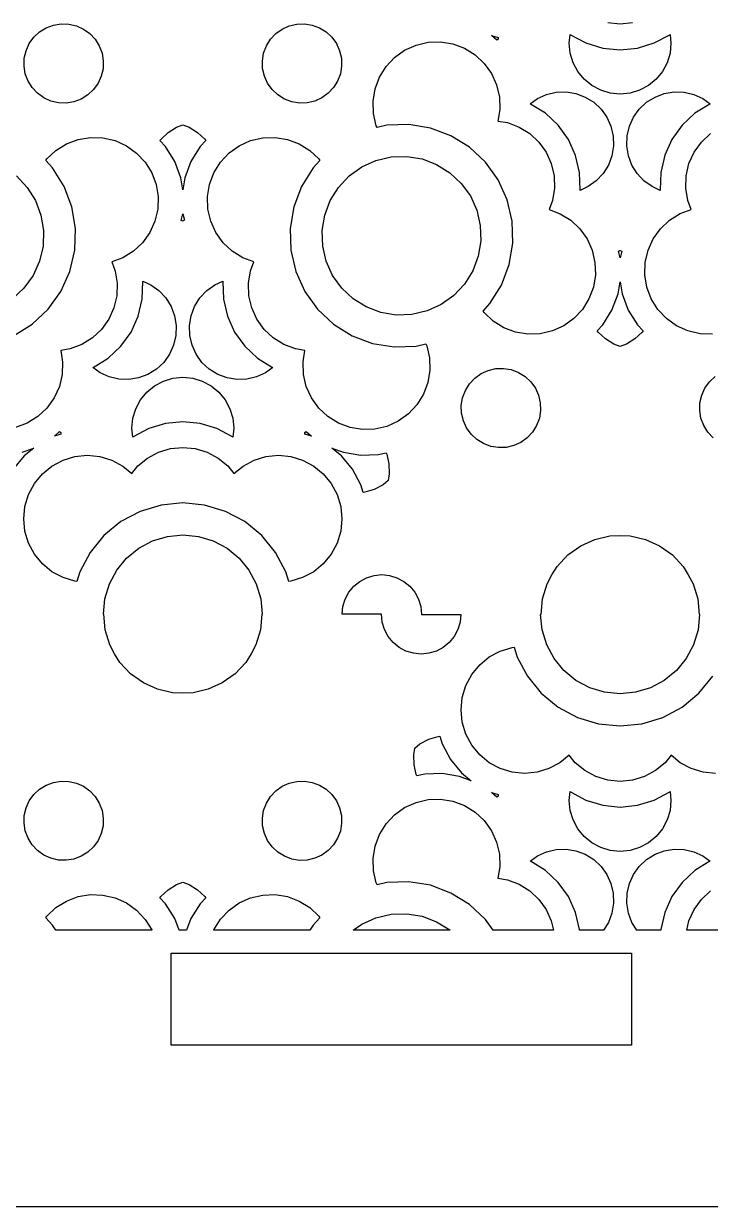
# Model space of a CAD drawing. Header units: metres. Extents: x -75 to 75, y 0 to 231.
# Drawn here: x -16.4 to 13.4, y 0 to 51.4 of the extents above; entities that cross this region are included whole.
import ezdxf

# ---------------------------------------------------------------- set-up
doc = ezdxf.new("R2010")
doc.units = ezdxf.units.M

msp = doc.modelspace()

# ---------------------------------------------------------------- linework, layer by layer
for p, q in [((9.5, 51.3786), (8.96075, 51.4314)), ((10.0387, 51.432), (9.5, 51.3786)), ((-15.9756, 50.8058), (-15.7286, 51.0365)), ((-15.7286, 51.0365), (-15.4416, 51.2151)), ((-15.4416, 51.2151), (-15.125, 51.3346)), ((-15.125, 51.3346), (-14.7916, 51.3896)), ((-14.7916, 51.3896), (-14.4524, 51.3792)), ((-14.4524, 51.3792), (-14.1242, 51.3021)), ((-14.1242, 51.3021), (-13.8169, 51.1629)), ((-13.8169, 51.1629), (-13.5397, 50.9646)), ((-13.5397, 50.9646), (-13.3083, 50.7182)), ((-5.69107, 50.7182), (-5.45972, 50.9646)), ((-5.45972, 50.9646), (-5.1814, 51.1635)), ((-5.1814, 51.1635), (-4.87582, 51.3021)), ((-4.87582, 51.3021), (-4.54764, 51.3786)), ((-4.54764, 51.3786), (-4.20844, 51.3902)), ((-4.20844, 51.3902), (-3.87503, 51.3346)), ((-3.87503, 51.3346), (-3.55844, 51.2151)), ((-3.55844, 51.2151), (-3.27084, 51.0359)), ((-3.27084, 51.0359), (-3.02383, 50.8052)), ((3.91678, 50.8898), (4.20322, 50.8029)), ((4.13654, 50.6846), (3.91678, 50.8898)), ((7.29083, 50.5448), (7.3291, 50.9316)), ((7.3291, 50.9316), (7.34592, 50.9177)), ((7.34592, 50.9177), (8.0162, 50.5593)), ((10.9832, 50.5593), (11.6535, 50.9177)), ((11.6535, 50.9177), (11.6703, 50.9316)), ((11.6703, 50.9316), (11.7086, 50.5437)), ((-16.3119, 50.223), (-16.1716, 50.5315)), ((-16.1716, 50.5315), (-15.9756, 50.8058)), ((-13.3083, 50.7182), (-13.1298, 50.4306)), ((-13.1298, 50.4306), (-13.0103, 50.114)), ((-5.98911, 50.114), (-5.86966, 50.4306)), ((-5.86966, 50.4306), (-5.69107, 50.7182)), ((-3.02383, 50.8052), (-2.82785, 50.5309)), ((-2.82785, 50.5309), (-2.68811, 50.2224)), ((0.13742, 50.2422), (0.63144, 50.466)), ((0.63144, 50.466), (1.15735, 50.5883)), ((1.15735, 50.5883), (1.70065, 50.6069)), ((1.70065, 50.6069), (2.23352, 50.5182)), ((2.23352, 50.5182), (2.74088, 50.328)), ((4.19452, 50.7281), (4.13654, 50.6846)), ((4.19742, 50.7356), (4.19452, 50.7281)), ((4.20322, 50.8029), (4.19742, 50.7356)), ((7.33374, 50.1134), (7.29083, 50.5448)), ((8.0162, 50.5593), (8.7439, 50.339)), ((10.2555, 50.339), (10.9832, 50.5593)), ((11.7086, 50.5437), (11.6663, 50.1134)), ((-16.3994, 49.5556), (-16.3884, 49.8948)), ((-16.3884, 49.8948), (-16.3119, 50.223)), ((-13.0103, 50.114), (-12.9558, 49.7806)), ((-6.04419, 49.7806), (-5.98911, 50.114)), ((-2.68811, 50.2224), (-2.61215, 49.8943)), ((-2.61215, 49.8943), (-2.59998, 49.5551)), ((-0.67261, 49.5319), (-0.30209, 49.9267)), ((-0.30209, 49.9267), (0.13742, 50.2422)), ((2.74088, 50.328), (3.20184, 50.041)), ((3.20184, 50.041), (3.59613, 49.671)), ((7.4584, 49.6994), (7.33374, 50.1134)), ((8.7439, 50.339), (9.5, 50.2642)), ((9.5, 50.2642), (10.2555, 50.339)), ((11.6663, 50.1134), (11.541, 49.6994)), ((-16.3449, 49.2222), (-16.3994, 49.5556)), ((-12.9668, 49.442), (-13.0434, 49.1138)), ((-12.9558, 49.7806), (-12.9668, 49.442)), ((-6.03201, 49.4426), (-6.04419, 49.7806)), ((-5.95605, 49.1138), (-6.03201, 49.4426)), ((-2.59998, 49.5551), (-2.65506, 49.2211)), ((-0.95789, 49.0715), (-0.67261, 49.5319)), ((3.59613, 49.671), (3.91156, 49.2315)), ((7.66251, 49.3173), (7.4584, 49.6994)), ((11.541, 49.6994), (11.3363, 49.3167)), ((-16.2255, 48.9056), (-16.3449, 49.2222)), ((-16.0469, 48.618), (-16.2255, 48.9056)), ((-13.0434, 49.1138), (-13.1831, 48.8053)), ((-5.81631, 48.8059), (-5.95605, 49.1138)), ((-2.77451, 48.9051), (-2.95367, 48.6169)), ((-2.65506, 49.2211), (-2.77451, 48.9051)), ((-1.14865, 48.5647), (-0.95789, 49.0715)), ((3.91156, 49.2315), (4.1348, 48.7375)), ((7.93735, 48.9822), (7.66251, 49.3173)), ((8.27191, 48.7079), (7.93735, 48.9822)), ((11.0615, 48.9816), (10.7275, 48.7079)), ((11.3363, 49.3167), (11.0615, 48.9816)), ((-15.8156, 48.3716), (-16.0469, 48.618)), ((-15.5372, 48.1727), (-15.8156, 48.3716)), ((-13.3802, 48.5299), (-13.6267, 48.2997)), ((-13.1831, 48.8053), (-13.3802, 48.5299)), ((-5.62033, 48.5311), (-5.81631, 48.8059)), ((-5.37332, 48.3003), (-5.62033, 48.5311)), ((-3.18445, 48.3705), (-3.45871, 48.1745)), ((-2.95367, 48.6169), (-3.18445, 48.3705)), ((-1.23737, 48.0312), (-1.14865, 48.5647)), ((4.1348, 48.7375), (4.2583, 48.2104)), ((5.90329, 48.1403), (6.29816, 48.3188)), ((6.29816, 48.3188), (6.71854, 48.4174)), ((6.71854, 48.4174), (7.15225, 48.4325)), ((7.15225, 48.4325), (7.57959, 48.3618)), ((7.57959, 48.3618), (7.98489, 48.2087)), ((8.6546, 48.5032), (8.27191, 48.7079)), ((9.0686, 48.3774), (8.6546, 48.5032)), ((9.5, 48.3357), (9.0686, 48.3774)), ((9.93082, 48.378), (9.5, 48.3357)), ((10.3448, 48.5032), (9.93082, 48.378)), ((10.7275, 48.7079), (10.3448, 48.5032)), ((11.0151, 48.2093), (11.4198, 48.3623)), ((11.4198, 48.3623), (11.8472, 48.4319)), ((11.8472, 48.4319), (12.2809, 48.4186)), ((12.2809, 48.4186), (12.7013, 48.3194)), ((12.7013, 48.3194), (13.0967, 48.1408)), ((-15.2311, 48.0341), (-15.5372, 48.1727)), ((-14.9035, 47.957), (-15.2311, 48.0341)), ((-14.5643, 47.9466), (-14.9035, 47.957)), ((-14.2309, 48.0011), (-14.5643, 47.9466)), ((-13.9143, 48.1205), (-14.2309, 48.0011)), ((-13.6267, 48.2997), (-13.9143, 48.1205)), ((-5.08572, 48.1211), (-5.37332, 48.3003)), ((-4.76913, 48.0017), (-5.08572, 48.1211)), ((-4.43573, 47.946), (-4.76913, 48.0017)), ((-4.09653, 47.9576), (-4.43573, 47.946)), ((-3.76834, 48.0347), (-4.09653, 47.9576)), ((-3.45871, 48.1745), (-3.76834, 48.0347)), ((-1.21881, 47.4885), (-1.23737, 48.0312)), ((4.2583, 48.2104), (4.27628, 47.6689)), ((5.5867, 47.9141), (5.90329, 48.1403)), ((5.60815, 47.906), (5.5867, 47.9141)), ((6.25351, 47.5042), (5.60815, 47.906)), ((7.98489, 48.2087), (8.35309, 47.9796)), ((8.35309, 47.9796), (8.6691, 47.6839)), ((10.3303, 47.6839), (10.6463, 47.9802)), ((10.6463, 47.9802), (11.0151, 48.2093)), ((13.3918, 47.9066), (12.7465, 47.5048)), ((13.0967, 48.1408), (13.4133, 47.9147)), ((13.4133, 47.9147), (13.3918, 47.9066)), ((-1.09647, 46.9626), (-1.21881, 47.4885)), ((4.27628, 47.6689), (4.1922, 47.1661)), ((6.80783, 46.9846), (6.25351, 47.5042)), ((8.6691, 47.6839), (8.92075, 47.3326)), ((8.92075, 47.3326), (9.09991, 46.9371)), ((9.90009, 46.9377), (10.0787, 47.3326)), ((10.0787, 47.3326), (10.3303, 47.6839)), ((12.7465, 47.5048), (12.1916, 46.9852)), ((-10.1419, 46.6669), (-9.7731, 46.8965)), ((-9.7731, 46.8965), (-9.49942, 46.9991)), ((-9.49942, 46.9991), (-9.22632, 46.8971)), ((-9.22632, 46.8971), (-8.85754, 46.6675)), ((-1.0611, 46.8843), (-1.09647, 46.9626)), ((-0.63144, 46.9852), (-1.0611, 46.8843)), ((0.31717, 47.016), (-0.63144, 46.9852)), ((1.25418, 46.8611), (0.31717, 47.016)), ((2.14307, 46.5266), (1.25418, 46.8611)), ((4.1922, 47.1661), (4.60736, 47.0977)), ((4.60736, 47.0977), (5.1153, 46.9064)), ((5.1153, 46.9064), (5.57568, 46.6205)), ((7.25024, 46.3677), (6.80783, 46.9846)), ((9.09991, 46.9371), (9.19791, 46.5161)), ((9.80151, 46.5167), (9.90009, 46.9377)), ((12.1916, 46.9852), (11.7492, 46.3677)), ((-14.5527, 46.1775), (-14.0459, 46.3683)), ((-14.0459, 46.3683), (-13.5125, 46.4558)), ((-13.5125, 46.4558), (-12.9703, 46.4396)), ((-12.9703, 46.4396), (-12.4438, 46.3161)), ((-12.4438, 46.3161), (-11.9498, 46.0923)), ((-10.4967, 46.3173), (-10.4579, 46.3712)), ((-10.2561, 46.0592), (-10.4967, 46.3173)), ((-10.4579, 46.3712), (-10.1419, 46.6669)), ((-8.85754, 46.6675), (-8.54211, 46.3718)), ((-8.50327, 46.3178), (-8.7439, 46.0598)), ((-8.54211, 46.3718), (-8.50327, 46.3178)), ((-7.0502, 46.0929), (-6.5556, 46.3167)), ((-6.5556, 46.3167), (-6.02969, 46.439)), ((-6.02969, 46.439), (-5.48697, 46.457)), ((-5.48697, 46.457), (-4.9541, 46.3689)), ((-4.9541, 46.3689), (-4.44675, 46.1781)), ((2.94962, 46.0256), (2.14307, 46.5266)), ((5.57568, 46.6205), (5.97055, 46.25)), ((7.56393, 45.6754), (7.25024, 46.3677)), ((9.19791, 46.5161), (9.2124, 46.0824)), ((9.7876, 46.083), (9.80151, 46.5167)), ((11.7492, 46.3677), (11.4361, 45.676)), ((13.0294, 46.2506), (13.4243, 46.6211)), ((-15.4085, 45.5211), (-15.0136, 45.8911)), ((-15.0136, 45.8911), (-14.5527, 46.1775)), ((-11.9498, 46.0923), (-11.5097, 45.7769)), ((-11.5097, 45.7769), (-11.1398, 45.382)), ((-9.85428, 45.4145), (-10.2561, 46.0592)), ((-8.7439, 46.0598), (-9.14572, 45.4145)), ((-7.86023, 45.3826), (-7.4903, 45.7774)), ((-7.4903, 45.7774), (-7.0502, 46.0929)), ((-4.44675, 46.1781), (-3.98578, 45.8911)), ((-3.98578, 45.8911), (-3.59149, 45.5217)), ((3.6431, 45.375), (2.94962, 46.0256)), ((5.97055, 46.25), (6.2854, 45.8111)), ((6.2854, 45.8111), (6.50864, 45.3165)), ((9.2124, 46.0824), (9.14224, 45.6557)), ((9.85776, 45.6568), (9.7876, 46.083)), ((12.4908, 45.317), (12.714, 45.8111)), ((12.714, 45.8111), (13.0294, 46.2506)), ((-15.4578, 45.4527), (-15.4085, 45.5211)), ((-15.1557, 45.1303), (-15.4578, 45.4527)), ((-11.1398, 45.382), (-10.8533, 44.921)), ((-9.58698, 44.7036), (-9.85428, 45.4145)), ((-9.14572, 45.4145), (-9.41302, 44.7042)), ((-8.14609, 44.9216), (-7.86023, 45.3826)), ((-3.54221, 45.4533), (-3.84372, 45.1309)), ((-3.59149, 45.5217), (-3.54221, 45.4533)), ((-1.72733, 45.1727), (-1.10864, 45.4521)), ((-1.10864, 45.4521), (-0.45111, 45.6058)), ((-0.45111, 45.6058), (0.22614, 45.6284)), ((0.22614, 45.6284), (0.8941, 45.5182)), ((0.8941, 45.5182), (1.52786, 45.2788)), ((1.52786, 45.2788), (2.10364, 44.921)), ((4.19626, 44.6044), (3.6431, 45.375)), ((6.50864, 45.3165), (6.63156, 44.7906)), ((7.73672, 44.9355), (7.56393, 45.6754)), ((8.98917, 45.2504), (8.76013, 44.8816)), ((9.14224, 45.6557), (8.98917, 45.2504)), ((10.0108, 45.2509), (9.85776, 45.6568)), ((10.2393, 44.8828), (10.0108, 45.2509)), ((11.4361, 45.676), (11.2627, 44.9361)), ((12.3673, 44.7911), (12.4908, 45.317)), ((-16.7218, 44.7778), (-16.2597, 44.2838)), ((-14.6541, 44.3238), (-15.1557, 45.1303)), ((-10.8533, 44.921), (-10.6631, 44.4148)), ((-8.33685, 44.4154), (-8.14609, 44.9216)), ((-3.84372, 45.1309), (-4.34528, 44.3244)), ((-2.7403, 44.2844), (-2.27759, 44.7784)), ((-2.27759, 44.7784), (-1.72733, 45.1727)), ((2.10364, 44.921), (2.59766, 44.4583)), ((6.63156, 44.7906), (6.64954, 44.249)), ((7.76166, 44.1759), (7.73672, 44.9355)), ((8.76013, 44.8816), (8.46384, 44.5662)), ((10.5356, 44.5673), (10.2393, 44.8828)), ((11.2627, 44.9361), (11.2378, 44.1765)), ((12.3505, 44.2496), (12.3673, 44.7911)), ((-16.2597, 44.2838), (-15.9019, 43.7092)), ((-14.3202, 43.4349), (-14.6541, 44.3238)), ((-10.6631, 44.4148), (-10.5744, 43.8808)), ((-9.5, 44.1812), (-9.58698, 44.7036)), ((-9.41302, 44.7042), (-9.5, 44.1812)), ((-8.42557, 43.8814), (-8.33685, 44.4154)), ((-4.34528, 44.3244), (-4.67984, 43.4355)), ((-3.09747, 43.7092), (-2.7403, 44.2844)), ((2.59766, 44.4583), (2.99136, 43.9092)), ((4.58707, 43.7393), (4.19626, 44.6044)), ((6.64954, 44.249), (6.5614, 43.7138)), ((8.11246, 44.3145), (7.7576, 44.1539)), ((8.46384, 44.5662), (8.11246, 44.3145)), ((10.887, 44.3151), (10.5356, 44.5673)), ((11.2418, 44.1539), (10.887, 44.3151)), ((12.4386, 43.715), (12.3505, 44.2496)), ((-15.9019, 43.7092), (-15.6631, 43.0742)), ((-10.5744, 43.8808), (-10.5918, 43.3387)), ((-8.40701, 43.3387), (-8.42557, 43.8814)), ((-3.33694, 43.0748), (-3.09747, 43.7092)), ((2.99136, 43.9092), (3.27026, 43.2917)), ((4.80392, 42.8139), (4.58707, 43.7393)), ((6.5614, 43.7138), (6.41296, 43.3195)), ((7.7576, 44.1539), (7.76166, 44.1759)), ((11.2378, 44.1765), (11.2418, 44.1539)), ((12.5865, 43.3201), (12.4386, 43.715)), ((-14.1648, 42.4979), (-14.3202, 43.4349)), ((-10.5918, 43.3387), (-10.7153, 42.8127)), ((-8.28467, 42.8133), (-8.40701, 43.3387)), ((-4.67984, 43.4355), (-4.83466, 42.4985)), ((3.27026, 43.2917), (3.42392, 42.633)), ((6.41296, 43.3195), (6.89017, 43.1404)), ((12.1093, 43.1409), (12.5865, 43.3201)), ((-15.6631, 43.0742), (-15.5535, 42.4069)), ((-10.7153, 42.8127), (-10.9386, 42.3187)), ((-9.56784, 42.851), (-9.5, 43.1404)), ((-9.50058, 42.8214), (-9.56784, 42.851)), ((-9.49362, 42.8232), (-9.50058, 42.8214)), ((-9.5, 43.1404), (-9.43216, 42.8516)), ((-9.43216, 42.8516), (-9.49362, 42.8232)), ((-8.06085, 42.3187), (-8.28467, 42.8133)), ((-3.44711, 42.4074), (-3.33694, 43.0748)), ((4.83466, 41.8653), (4.80392, 42.8139)), ((6.89017, 43.1404), (7.35056, 42.8545)), ((7.35056, 42.8545), (7.746, 42.484)), ((11.254, 42.4846), (11.6489, 42.8551)), ((11.6489, 42.8551), (12.1093, 43.1409)), ((-15.5535, 42.4069), (-15.5749, 41.7302)), ((-14.1955, 41.5493), (-14.1648, 42.4979)), ((-10.9386, 42.3187), (-11.2546, 41.8786)), ((-7.746, 41.8798), (-8.06085, 42.3187)), ((-4.83466, 42.4985), (-4.80392, 41.5499)), ((-3.42392, 41.7308), (-3.44711, 42.4074)), ((3.42392, 42.633), (3.44711, 41.9563)), ((7.746, 42.484), (8.06085, 42.045)), ((10.9386, 42.045), (11.254, 42.4846)), ((-15.5749, 41.7302), (-15.7292, 41.0715)), ((-11.2546, 41.8786), (-11.6489, 41.5087)), ((-7.35056, 41.5093), (-7.746, 41.8798)), ((-3.27026, 41.0721), (-3.42392, 41.7308)), ((3.44711, 41.9563), (3.33694, 41.2884)), ((4.67984, 40.9283), (4.83466, 41.8653)), ((8.06085, 42.045), (8.28467, 41.5504)), ((10.7153, 41.551), (10.9386, 42.045)), ((-14.4124, 40.6239), (-14.1955, 41.5493)), ((-12.1093, 41.2228), (-12.5865, 41.0437)), ((-11.6489, 41.5087), (-12.1093, 41.2228)), ((-6.89017, 41.2234), (-7.35056, 41.5093)), ((-6.41296, 41.0443), (-6.89017, 41.2234)), ((-4.80392, 41.5499), (-4.58707, 40.6245)), ((3.33694, 41.2884), (3.09747, 40.6546)), ((8.28467, 41.5504), (8.40701, 41.0251)), ((9.43216, 41.5122), (9.49362, 41.5406)), ((9.5, 41.2234), (9.43216, 41.5122)), ((9.49362, 41.5406), (9.50058, 41.5423)), ((9.56784, 41.5128), (9.5, 41.2234)), ((9.50058, 41.5423), (9.56784, 41.5128)), ((10.5918, 41.0251), (10.7153, 41.551)), ((-15.7292, 41.0715), (-16.0081, 40.4546)), ((-14.8032, 39.7593), (-14.4124, 40.6239)), ((-12.5865, 41.0437), (-12.4386, 40.6488)), ((-12.4386, 40.6488), (-12.3505, 40.1142)), ((-6.64954, 40.1148), (-6.5614, 40.6494)), ((-6.5614, 40.6494), (-6.41296, 41.0443)), ((-4.58707, 40.6245), (-4.19626, 39.7593)), ((-2.99136, 40.4546), (-3.27026, 41.0721)), ((3.09747, 40.6546), (2.73972, 40.0788)), ((4.34528, 40.0394), (4.67984, 40.9283)), ((8.40701, 41.0251), (8.42557, 40.4824)), ((10.5744, 40.483), (10.5918, 41.0251)), ((-16.0081, 40.4546), (-16.4029, 39.9049)), ((-12.3505, 40.1142), (-12.3673, 39.5726)), ((-11.2627, 39.4277), (-11.2378, 40.1873)), ((-11.2378, 40.1873), (-11.2418, 40.2099)), ((-11.2418, 40.2099), (-10.887, 40.0487)), ((-8.11246, 40.0493), (-7.7576, 40.2099)), ((-7.7576, 40.2099), (-7.76166, 40.1878)), ((-7.76166, 40.1878), (-7.73672, 39.4283)), ((-6.63156, 39.5732), (-6.64954, 40.1148)), ((-2.59766, 39.9055), (-2.99136, 40.4546)), ((8.42557, 40.4824), (8.33685, 39.9478)), ((9.41302, 39.6596), (9.5, 40.1826)), ((9.5, 40.1826), (9.58698, 39.6602)), ((10.6631, 39.9489), (10.5744, 40.483)), ((-16.4029, 39.9049), (-16.8964, 39.4422)), ((-15.3569, 38.9882), (-14.8032, 39.7593)), ((-10.887, 40.0487), (-10.5356, 39.7964)), ((-10.5356, 39.7964), (-10.2393, 39.481)), ((-8.76071, 39.4816), (-8.46442, 39.797)), ((-8.46442, 39.797), (-8.11246, 40.0493)), ((-4.19626, 39.7593), (-3.6431, 38.9887)), ((-2.10364, 39.4427), (-2.59766, 39.9055)), ((2.27701, 39.5848), (1.72733, 39.1911)), ((2.73972, 40.0788), (2.27701, 39.5848)), ((3.84372, 39.2328), (4.34528, 40.0394)), ((8.33685, 39.9478), (8.14609, 39.4422)), ((9.14572, 38.9493), (9.41302, 39.6596)), ((9.58698, 39.6602), (9.85428, 38.9493)), ((10.8533, 39.4427), (10.6631, 39.9489)), ((-12.3673, 39.5726), (-12.4908, 39.0467)), ((-11.4361, 38.6878), (-11.2627, 39.4277)), ((-10.2393, 39.481), (-10.0108, 39.1128)), ((-10.0108, 39.1128), (-9.85776, 38.7069)), ((-9.14224, 38.7075), (-8.98917, 39.1134)), ((-8.98917, 39.1134), (-8.76071, 39.4816)), ((-7.73672, 39.4283), (-7.56393, 38.6884)), ((-6.50864, 39.0473), (-6.63156, 39.5732)), ((-1.52786, 39.085), (-2.10364, 39.4427)), ((-0.8941, 38.8455), (-1.52786, 39.085)), ((1.72733, 39.1911), (1.10864, 38.9116)), ((3.54221, 38.9105), (3.84372, 39.2328)), ((8.14609, 39.4422), (7.85965, 38.9806)), ((11.1398, 38.9818), (10.8533, 39.4427)), ((-16.0504, 38.3376), (-15.3569, 38.9882)), ((-12.714, 38.5527), (-13.03, 38.1126)), ((-12.4908, 39.0467), (-12.714, 38.5527)), ((-11.7492, 37.9961), (-11.4361, 38.6878)), ((-9.85776, 38.7069), (-9.7876, 38.2808)), ((-9.2124, 38.2813), (-9.14224, 38.7075)), ((-7.56393, 38.6884), (-7.25024, 37.9961)), ((-6.2854, 38.5527), (-6.50864, 39.0473)), ((-5.97055, 38.1138), (-6.2854, 38.5527)), ((-3.6431, 38.9887), (-2.94962, 38.3382)), ((-0.22614, 38.7354), (-0.8941, 38.8455)), ((0.45111, 38.758), (-0.22614, 38.7354)), ((1.10864, 38.9116), (0.45111, 38.758)), ((3.59149, 38.842), (3.54221, 38.9105)), ((3.98578, 38.4727), (3.59149, 38.842)), ((7.48972, 38.5858), (7.0502, 38.2709)), ((7.85965, 38.9806), (7.48972, 38.5858)), ((8.7439, 38.304), (9.14572, 38.9493)), ((9.85428, 38.9493), (10.2561, 38.3045)), ((11.5097, 38.5869), (11.1398, 38.9818)), ((11.9498, 38.2715), (11.5097, 38.5869)), ((-16.8569, 37.8366), (-16.0504, 38.3376)), ((-13.03, 38.1126), (-13.4243, 37.7427)), ((-9.7876, 38.2808), (-9.80151, 37.847)), ((-9.19791, 37.8476), (-9.2124, 38.2813)), ((-5.57568, 37.7433), (-5.97055, 38.1138)), ((-2.94962, 38.3382), (-2.14307, 37.8372)), ((4.44675, 38.1857), (3.98578, 38.4727)), ((4.9541, 37.9949), (4.44675, 38.1857)), ((6.5556, 38.0471), (6.02969, 37.9247)), ((7.0502, 38.2709), (6.5556, 38.0471)), ((8.50327, 38.0459), (8.7439, 38.304)), ((8.54211, 37.992), (8.50327, 38.0459)), ((10.2561, 38.3045), (10.4967, 38.0465)), ((10.4967, 38.0465), (10.4573, 37.992)), ((12.4438, 38.0477), (11.9498, 38.2715)), ((12.9703, 37.9242), (12.4438, 38.0477)), ((-13.4243, 37.7427), (-13.8847, 37.4568)), ((-12.1916, 37.3785), (-11.7492, 37.9961)), ((-9.80151, 37.847), (-9.90009, 37.4261)), ((-9.09991, 37.4267), (-9.19791, 37.8476)), ((-7.25024, 37.9961), (-6.80783, 37.3791)), ((-5.1153, 37.4574), (-5.57568, 37.7433)), ((-2.14307, 37.8372), (-1.25418, 37.5026)), ((5.48697, 37.9068), (4.9541, 37.9949)), ((6.02969, 37.9247), (5.48697, 37.9068)), ((8.85754, 37.6963), (8.54211, 37.992)), ((9.22632, 37.4667), (8.85754, 37.6963)), ((10.1419, 37.6969), (9.7731, 37.4673)), ((10.4573, 37.992), (10.1419, 37.6969)), ((13.5125, 37.9073), (12.9703, 37.9242)), ((-14.3921, 37.2655), (-14.8078, 37.1971)), ((-14.8078, 37.1971), (-14.7243, 36.6943)), ((-13.8847, 37.4568), (-14.3921, 37.2655)), ((-12.7465, 36.859), (-12.1916, 37.3785)), ((-10.0787, 37.0312), (-10.3309, 36.6793)), ((-9.90009, 37.4261), (-10.0787, 37.0312)), ((-8.92075, 37.0312), (-9.09991, 37.4267)), ((-8.6691, 36.6798), (-8.92075, 37.0312)), ((-6.80783, 37.3791), (-6.25351, 36.8596)), ((-4.60736, 37.2661), (-5.1153, 37.4574)), ((-4.1922, 37.1976), (-4.60736, 37.2661)), ((-4.27628, 36.6949), (-4.1922, 37.1976)), ((-1.25418, 37.5026), (-0.31717, 37.3478)), ((-0.31717, 37.3478), (0.63144, 37.3785)), ((0.63144, 37.3785), (1.0611, 37.4794)), ((1.0611, 37.4794), (1.09647, 37.4012)), ((1.09647, 37.4012), (1.21881, 36.8752)), ((9.49942, 37.3646), (9.22632, 37.4667)), ((9.7731, 37.4673), (9.49942, 37.3646)), ((-14.7243, 36.6943), (-14.7411, 36.1528)), ((-13.3918, 36.4572), (-12.7465, 36.859)), ((-10.3309, 36.6793), (-10.6463, 36.3835)), ((-8.35309, 36.3841), (-8.6691, 36.6798)), ((-6.25351, 36.8596), (-5.60815, 36.4578)), ((-4.2583, 36.1534), (-4.27628, 36.6949)), ((1.21881, 36.8752), (1.23737, 36.3325)), ((-14.7411, 36.1528), (-14.8646, 35.6257)), ((-13.4133, 36.4491), (-13.3918, 36.4572)), ((-13.0967, 36.2229), (-13.4133, 36.4491)), ((-12.7013, 36.0443), (-13.0967, 36.2229)), ((-12.2809, 35.9452), (-12.7013, 36.0443)), ((-11.4198, 36.0014), (-11.8472, 35.9313)), ((-11.0151, 36.1545), (-11.4198, 36.0014)), ((-10.6463, 36.3835), (-11.0151, 36.1545)), ((-10.3448, 35.8605), (-9.93082, 35.9858)), ((-9.93082, 35.9858), (-9.5, 36.0281)), ((-9.5, 36.0281), (-9.0686, 35.9864)), ((-9.0686, 35.9864), (-8.6546, 35.8605)), ((-7.98489, 36.1551), (-8.35309, 36.3841)), ((-7.57959, 36.002), (-7.98489, 36.1551)), ((-7.15225, 35.9313), (-7.57959, 36.002)), ((-6.29816, 36.0449), (-6.71854, 35.9464)), ((-5.90329, 36.2235), (-6.29816, 36.0449)), ((-5.5867, 36.4496), (-5.90329, 36.2235)), ((-5.60815, 36.4578), (-5.5867, 36.4496)), ((-4.1348, 35.6263), (-4.2583, 36.1534)), ((1.23737, 36.3325), (1.14865, 35.7985)), ((2.95309, 35.7463), (3.18387, 35.9927)), ((3.18387, 35.9927), (3.45871, 36.1893)), ((3.45871, 36.1893), (3.76834, 36.329)), ((3.76834, 36.329), (4.09653, 36.4062)), ((4.09653, 36.4062), (4.43573, 36.4178)), ((4.43573, 36.4178), (4.76913, 36.3621)), ((4.76913, 36.3621), (5.08572, 36.2426)), ((5.08572, 36.2426), (5.37332, 36.0635)), ((5.37332, 36.0635), (5.62033, 35.8327)), ((13.3797, 35.8333), (13.6267, 36.0641)), ((-14.8646, 35.6257), (-15.0884, 35.1317)), ((-11.8472, 35.9313), (-12.2809, 35.9452)), ((-11.0621, 35.3816), (-10.7275, 35.6559)), ((-10.7275, 35.6559), (-10.3448, 35.8605)), ((-8.6546, 35.8605), (-8.27191, 35.6559)), ((-8.27191, 35.6559), (-7.93735, 35.3816)), ((-6.71854, 35.9464), (-7.15225, 35.9313)), ((-3.91156, 35.1323), (-4.1348, 35.6263)), ((1.14865, 35.7985), (0.95789, 35.2923)), ((2.77451, 35.4587), (2.95309, 35.7463)), ((5.62033, 35.8327), (5.81631, 35.5579)), ((5.81631, 35.5579), (5.95605, 35.25)), ((13.0434, 35.25), (13.1831, 35.5584)), ((13.1831, 35.5584), (13.3797, 35.8333)), ((-15.0884, 35.1317), (-15.4039, 34.6916)), ((-11.541, 34.6643), (-11.3369, 35.0464)), ((-11.3369, 35.0464), (-11.0621, 35.3816)), ((-7.93735, 35.3816), (-7.66251, 35.0464)), ((-7.66251, 35.0464), (-7.4584, 34.6643)), ((-3.59613, 34.6927), (-3.91156, 35.1323)), ((0.95789, 35.2923), (0.67203, 34.8313)), ((2.59998, 34.8087), (2.65506, 35.1421)), ((2.65506, 35.1421), (2.77451, 35.4587)), ((5.95605, 35.25), (6.03201, 34.9212)), ((12.9668, 34.9218), (13.0434, 35.25)), ((-15.4039, 34.6916), (-15.7982, 34.3222)), ((-11.6663, 34.2503), (-11.541, 34.6643)), ((-7.4584, 34.6643), (-7.33374, 34.2503)), ((-3.20184, 34.3228), (-3.59613, 34.6927)), ((0.67203, 34.8313), (0.30151, 34.4365)), ((2.61215, 34.4695), (2.59998, 34.8087)), ((2.68811, 34.1413), (2.61215, 34.4695)), ((6.04419, 34.5832), (5.98911, 34.2492)), ((6.03201, 34.9212), (6.04419, 34.5832)), ((12.9558, 34.5832), (12.9668, 34.9218)), ((13.0103, 34.2498), (12.9558, 34.5832)), ((-16.2591, 34.0352), (-16.7659, 33.845)), ((-15.7982, 34.3222), (-16.2591, 34.0352)), ((-11.7086, 33.8201), (-11.6663, 34.2503)), ((-10.2555, 34.0248), (-10.9832, 33.8044)), ((-9.5, 34.0996), (-10.2555, 34.0248)), ((-8.7439, 34.0248), (-9.5, 34.0996)), ((-8.0162, 33.8044), (-8.7439, 34.0248)), ((-7.33374, 34.2503), (-7.29083, 33.8189)), ((-2.74088, 34.0358), (-3.20184, 34.3228)), ((-2.23352, 33.8456), (-2.74088, 34.0358)), ((-0.13742, 34.1216), (-0.63144, 33.8978)), ((0.30151, 34.4365), (-0.13742, 34.1216)), ((2.82785, 33.8329), (2.68811, 34.1413)), ((5.86966, 33.9332), (5.69049, 33.645)), ((5.98911, 34.2492), (5.86966, 33.9332)), ((13.1298, 33.9332), (13.0103, 34.2498)), ((13.3083, 33.6456), (13.1298, 33.9332)), ((-15.0809, 33.4745), (-14.8629, 33.6786)), ((-14.7962, 33.5609), (-15.0809, 33.4745)), ((-14.8629, 33.6786), (-14.8043, 33.6346)), ((-14.8043, 33.6346), (-14.8026, 33.6282)), ((-14.8026, 33.6282), (-14.7962, 33.5609)), ((-11.6703, 33.4322), (-11.7086, 33.8201)), ((-11.6535, 33.4461), (-11.6703, 33.4322)), ((-10.9832, 33.8044), (-11.6535, 33.4461)), ((-7.34592, 33.4461), (-8.0162, 33.8044)), ((-7.3291, 33.4322), (-7.34592, 33.4461)), ((-7.29083, 33.8189), (-7.3291, 33.4322)), ((-4.20322, 33.5609), (-4.19742, 33.6282)), ((-3.91678, 33.4739), (-4.20322, 33.5609)), ((-4.19742, 33.6282), (-4.19452, 33.6357)), ((-4.19452, 33.6357), (-4.13654, 33.6792)), ((-4.13654, 33.6792), (-3.91678, 33.4739)), ((-1.70065, 33.7569), (-2.23352, 33.8456)), ((-1.15735, 33.7755), (-1.70065, 33.7569)), ((-0.63144, 33.8978), (-1.15735, 33.7755)), ((3.02383, 33.5586), (2.82785, 33.8329)), ((3.27084, 33.3278), (3.02383, 33.5586)), ((5.69049, 33.645), (5.45914, 33.3986)), ((13.5397, 33.3991), (13.3083, 33.6456)), ((-16.4771, 32.7689), (-15.9796, 32.9561)), ((-15.9796, 32.9561), (-16.3907, 32.6187)), ((-10.5565, 32.7752), (-10.0387, 32.9318)), ((-10.0387, 32.9318), (-9.5, 32.9851)), ((-9.5, 32.9851), (-8.96075, 32.9324)), ((-8.96075, 32.9324), (-8.44296, 32.7752)), ((-2.60867, 32.6187), (-3.02151, 32.9567)), ((-3.02151, 32.9567), (-2.52228, 32.7694)), ((3.55844, 33.1487), (3.27084, 33.3278)), ((3.87503, 33.0292), (3.55844, 33.1487)), ((4.20844, 32.9735), (3.87503, 33.0292)), ((4.54764, 32.9851), (4.20844, 32.9735)), ((4.87582, 33.0617), (4.54764, 32.9851)), ((5.1814, 33.2003), (4.87582, 33.0617)), ((5.45914, 33.3986), (5.1814, 33.2003)), ((-16.3907, 32.6187), (-16.872, 32.0313)), ((-15.1847, 32.174), (-14.7057, 32.4297)), ((-14.7057, 32.4297), (-14.1885, 32.5862)), ((-14.1885, 32.5862), (-13.6493, 32.6396)), ((-13.6493, 32.6396), (-13.11, 32.5868)), ((-13.11, 32.5868), (-12.5917, 32.4297)), ((-12.5917, 32.4297), (-12.1139, 32.174)), ((-11.4535, 32.1757), (-11.0342, 32.5195)), ((-11.0342, 32.5195), (-10.5565, 32.7752)), ((-8.44296, 32.7752), (-7.96518, 32.5195)), ((-7.96518, 32.5195), (-7.54596, 32.1757)), ((-6.88553, 32.174), (-6.40775, 32.4297)), ((-6.40775, 32.4297), (-5.88937, 32.5862)), ((-5.88937, 32.5862), (-5.35013, 32.6396)), ((-5.35013, 32.6396), (-4.81088, 32.5868)), ((-4.81088, 32.5868), (-4.29367, 32.4297)), ((-4.29367, 32.4297), (-3.81473, 32.174)), ((-2.12741, 32.0313), (-2.60867, 32.6187)), ((-2.52228, 32.7694), (-1.77255, 32.6454)), ((-1.77255, 32.6454), (-1.01297, 32.6703)), ((-1.01297, 32.6703), (-0.66971, 32.7503)), ((-0.66971, 32.7503), (-0.64188, 32.6883)), ((-0.64188, 32.6883), (-0.54446, 32.2685)), ((-15.6028, 31.8301), (-15.1847, 32.174)), ((-12.1139, 32.174), (-11.7202, 31.8504)), ((-11.7202, 31.8504), (-11.4535, 32.1757)), ((-7.54596, 32.1757), (-7.27924, 31.8504)), ((-7.27924, 31.8504), (-6.88553, 32.174)), ((-3.81473, 32.174), (-3.39667, 31.8301)), ((-1.76907, 31.361), (-2.12741, 32.0313)), ((-0.54446, 32.2685), (-0.52939, 31.8342)), ((-16.2017, 30.9337), (-15.946, 31.412)), ((-15.946, 31.412), (-15.6028, 31.8301)), ((-3.39667, 31.8301), (-3.05341, 31.412)), ((-3.05341, 31.412), (-2.7977, 30.9337)), ((-1.66644, 31.0241), (-1.76907, 31.361)), ((-0.80249, 31.3604), (-1.18576, 31.1558)), ((-0.57693, 31.546), (-0.80249, 31.3604)), ((-0.52939, 31.8342), (-0.57693, 31.546)), ((-16.3589, 30.4165), (-16.2017, 30.9337)), ((-2.7977, 30.9337), (-2.64114, 30.4165)), ((-1.59918, 31.0305), (-1.66644, 31.0241)), ((-1.18576, 31.1558), (-1.59918, 31.0305)), ((-16.4116, 29.8778), (-16.3589, 30.4165)), ((-10.444, 30.4791), (-11.3543, 30.2037)), ((-9.5, 30.573), (-10.444, 30.4791)), ((-8.55545, 30.4791), (-9.5, 30.573)), ((-7.64511, 30.2037), (-8.55545, 30.4791)), ((-2.64114, 30.4165), (-2.5878, 29.8766)), ((-16.3583, 29.338), (-16.4116, 29.8778)), ((-11.3543, 30.2037), (-12.1916, 29.7555)), ((-6.80783, 29.7555), (-7.64511, 30.2037)), ((-2.5878, 29.8766), (-2.64056, 29.338)), ((-16.2017, 28.8202), (-16.3583, 29.338)), ((-12.1916, 29.7555), (-12.9257, 29.1536)), ((-6.07376, 29.1536), (-6.80783, 29.7555)), ((-2.64056, 29.338), (-2.7977, 28.8202)), ((-15.946, 28.3424), (-16.2017, 28.8202)), ((-12.9257, 29.1536), (-13.5275, 28.4195)), ((-11.4187, 28.5993), (-10.8209, 28.9188)), ((-10.8209, 28.9188), (-10.1732, 29.1147)), ((-10.1732, 29.1147), (-9.5, 29.1814)), ((-9.5, 29.1814), (-8.82623, 29.1153)), ((-8.82623, 29.1153), (-8.17856, 28.9188)), ((-8.17856, 28.9188), (-7.58075, 28.5993)), ((-5.47189, 28.4195), (-6.07376, 29.1536)), ((-2.7977, 28.8202), (-3.05399, 28.3418)), ((7.78485, 28.7054), (8.39948, 28.9825)), ((8.39948, 28.9825), (9.05759, 29.1362)), ((9.05759, 29.1362), (9.5, 29.1513)), ((9.5, 29.1513), (9.94183, 29.1368)), ((9.94183, 29.1368), (10.5999, 28.9825)), ((10.5999, 28.9825), (11.2151, 28.7048)), ((-15.6028, 27.9243), (-15.946, 28.3424)), ((-13.5275, 28.4195), (-13.9757, 27.5822)), ((-11.9423, 28.1702), (-11.4187, 28.5993)), ((-7.58075, 28.5993), (-7.05716, 28.1702)), ((-5.02368, 27.5822), (-5.47189, 28.4195)), ((-3.05399, 28.3418), (-3.39725, 27.9238)), ((6.7684, 27.8142), (7.23111, 28.3082)), ((7.23111, 28.3082), (7.78485, 28.7054)), ((11.2151, 28.7048), (11.7689, 28.3082)), ((11.7689, 28.3082), (12.2316, 27.8142)), ((-15.1847, 27.5805), (-15.6028, 27.9243)), ((-12.3719, 27.646), (-11.9423, 28.1702)), ((-7.05716, 28.1702), (-6.6275, 27.646)), ((-3.39725, 27.9238), (-3.81473, 27.5805)), ((6.53705, 27.4431), (6.7684, 27.8142)), ((12.2316, 27.8142), (12.4624, 27.4431)), ((-14.7057, 27.3248), (-15.1847, 27.5805)), ((-14.1885, 27.1677), (-14.7057, 27.3248)), ((-13.9757, 27.5822), (-14.1033, 27.1601)), ((-12.6908, 27.0488), (-12.3719, 27.646)), ((-6.6275, 27.646), (-6.30859, 27.0488)), ((-4.89612, 27.1601), (-5.02368, 27.5822)), ((-4.29367, 27.3248), (-4.81088, 27.1682)), ((-3.81473, 27.5805), (-4.29367, 27.3248)), ((-1.81372, 27.1619), (-1.51453, 27.3213)), ((-1.51453, 27.3213), (-1.19156, 27.4193)), ((-1.19156, 27.4193), (-0.85467, 27.4524)), ((-0.85467, 27.4524), (-0.51837, 27.4199)), ((-0.51837, 27.4199), (-0.1954, 27.3213)), ((-0.1954, 27.3213), (0.10321, 27.1619)), ((6.32715, 27.0488), (6.53705, 27.4431)), ((12.4624, 27.4431), (12.6729, 27.0488)), ((-14.1033, 27.1601), (-14.1885, 27.1677)), ((-12.8874, 26.4017), (-12.6908, 27.0488)), ((-6.30859, 27.0488), (-6.11261, 26.4017)), ((-4.81088, 27.1682), (-4.89612, 27.1601)), ((-2.28976, 26.6858), (-2.07523, 26.9473)), ((-2.07523, 26.9473), (-1.81372, 27.1619)), ((0.10321, 27.1619), (0.36472, 26.9473)), ((0.36472, 26.9473), (0.57925, 26.6858)), ((6.13058, 26.4017), (6.32715, 27.0488)), ((12.6729, 27.0488), (12.8688, 26.4017)), ((-12.9535, 25.7308), (-12.8874, 26.4017)), ((-6.11261, 26.4017), (-6.04593, 25.7308)), ((-2.54721, 26.0642), (-2.44922, 26.3872)), ((-2.44922, 26.3872), (-2.28976, 26.6858)), ((0.57925, 26.6858), (0.73871, 26.3872)), ((0.73871, 26.3872), (0.83612, 26.0642)), ((6.0639, 25.7239), (6.13058, 26.4017)), ((12.8688, 26.4017), (12.9361, 25.7239)), ((-12.9361, 25.7308), (-12.9535, 25.7308)), ((-12.8688, 25.053), (-12.9361, 25.7308)), ((-6.0639, 25.7308), (-6.13058, 25.053)), ((-6.04593, 25.7308), (-6.0639, 25.7308)), ((-2.57968, 25.7308), (-2.54721, 26.0642)), ((-0.86975, 25.7308), (-2.57968, 25.7308)), ((-0.83612, 25.3905), (-0.86975, 25.7308)), ((0.83612, 26.0642), (0.86975, 25.7239)), ((0.86975, 25.7239), (2.57968, 25.7239)), ((2.57968, 25.7239), (2.54721, 25.3905)), ((6.11261, 25.053), (6.04593, 25.7239)), ((6.04593, 25.7239), (6.0639, 25.7239)), ((12.9535, 25.7239), (12.8874, 25.053)), ((12.9361, 25.7239), (12.9535, 25.7239)), ((-0.73871, 25.0675), (-0.83612, 25.3905)), ((2.54721, 25.3905), (2.44922, 25.0675)), ((-12.6729, 24.4059), (-12.8688, 25.053)), ((-6.13058, 25.053), (-6.32715, 24.4059)), ((-0.57925, 24.7689), (-0.73871, 25.0675)), ((-0.36472, 24.5074), (-0.57925, 24.7689)), ((2.28918, 24.7683), (2.07465, 24.5068)), ((2.44922, 25.0675), (2.28918, 24.7683)), ((6.30859, 24.4059), (6.11261, 25.053)), ((12.8874, 25.053), (12.6908, 24.4059)), ((-12.4624, 24.0116), (-12.6729, 24.4059)), ((-6.32715, 24.4059), (-6.53705, 24.0116)), ((-0.10321, 24.2928), (-0.36472, 24.5074)), ((0.1954, 24.1334), (-0.10321, 24.2928)), ((1.81372, 24.2928), (1.51453, 24.1334)), ((2.07465, 24.5068), (1.81372, 24.2928)), ((4.29367, 24.1299), (4.81088, 24.2865)), ((4.81088, 24.2865), (4.89612, 24.2946)), ((4.89612, 24.2946), (5.02368, 23.8725)), ((6.6275, 23.8087), (6.30859, 24.4059)), ((12.6908, 24.4059), (12.3713, 23.8081)), ((-12.2316, 23.6405), (-12.4624, 24.0116)), ((-6.53705, 24.0116), (-6.76898, 23.64)), ((0.51837, 24.0348), (0.1954, 24.1334)), ((0.85467, 24.0023), (0.51837, 24.0348)), ((1.19156, 24.0354), (0.85467, 24.0023)), ((1.51453, 24.1334), (1.19156, 24.0354)), ((3.39667, 23.5304), (3.81473, 23.8742)), ((3.81473, 23.8742), (4.29367, 24.1299)), ((5.02368, 23.8725), (5.47189, 23.0352)), ((7.05716, 23.2845), (6.6275, 23.8087)), ((12.3713, 23.8081), (11.9417, 23.2839)), ((-11.7689, 23.1465), (-12.2316, 23.6405)), ((-11.2151, 22.7499), (-11.7689, 23.1465)), ((-7.23169, 23.1459), (-7.78485, 22.7493)), ((-6.76898, 23.64), (-7.23169, 23.1459)), ((3.05341, 23.1123), (3.39667, 23.5304)), ((7.58075, 22.8554), (7.05716, 23.2845)), ((11.9417, 23.2839), (11.4187, 22.8554)), ((-10.5999, 22.4722), (-11.2151, 22.7499)), ((-7.78485, 22.7493), (-8.39948, 22.4722)), ((2.64056, 22.1167), (2.7977, 22.6345)), ((2.7977, 22.6345), (3.05341, 23.1123)), ((5.47189, 23.0352), (6.07376, 22.3011)), ((8.17856, 22.5359), (7.58075, 22.8554)), ((11.4187, 22.8554), (10.8209, 22.5359)), ((12.9257, 22.3011), (13.5275, 23.0352)), ((-9.94183, 22.3179), (-10.5999, 22.4722)), ((-9.5, 22.3034), (-9.94183, 22.3179)), ((-9.05759, 22.3185), (-9.5, 22.3034)), ((-8.39948, 22.4722), (-9.05759, 22.3185)), ((2.5878, 21.5781), (2.64056, 22.1167)), ((6.07376, 22.3011), (6.80783, 21.6992)), ((8.82623, 22.3394), (8.17856, 22.5359)), ((9.5, 22.2733), (8.82623, 22.3394)), ((10.1732, 22.34), (9.5, 22.2733)), ((10.8209, 22.5359), (10.1732, 22.34)), ((12.1916, 21.6992), (12.9257, 22.3011)), ((6.80783, 21.6992), (7.64511, 21.251)), ((11.3543, 21.251), (12.1916, 21.6992)), ((2.64114, 21.0382), (2.5878, 21.5781)), ((7.64511, 21.251), (8.55545, 20.9756)), ((10.444, 20.9756), (11.3543, 21.251)), ((2.7977, 20.521), (2.64114, 21.0382)), ((8.55545, 20.9756), (9.5, 20.8817)), ((9.5, 20.8817), (10.444, 20.9756)), ((0.57693, 19.9087), (0.80249, 20.0943)), ((0.80249, 20.0943), (1.18576, 20.299)), ((1.18576, 20.299), (1.59918, 20.4242)), ((1.59918, 20.4242), (1.66644, 20.4306)), ((1.66644, 20.4306), (1.76907, 20.0937)), ((1.76907, 20.0937), (2.12741, 19.4234)), ((3.05341, 20.0427), (2.7977, 20.521)), ((0.52939, 19.6205), (0.57693, 19.9087)), ((0.54446, 19.1862), (0.52939, 19.6205)), ((3.39667, 19.6246), (3.05341, 20.0427)), ((3.81473, 19.2808), (3.39667, 19.6246)), ((7.27924, 19.6043), (6.88553, 19.2808)), ((7.54596, 19.279), (7.27924, 19.6043)), ((11.7202, 19.6043), (11.4529, 19.2784)), ((12.1139, 19.2808), (11.7202, 19.6043)), ((0.64188, 18.7664), (0.54446, 19.1862)), ((2.12741, 19.4234), (2.60867, 18.836)), ((4.29367, 19.0251), (3.81473, 19.2808)), ((4.81088, 18.8679), (4.29367, 19.0251)), ((6.40775, 19.0251), (5.88937, 18.8685)), ((6.88553, 19.2808), (6.40775, 19.0251)), ((7.96518, 18.9352), (7.54596, 19.279)), ((11.4529, 19.2784), (11.0342, 18.9352)), ((12.5917, 19.0251), (12.1139, 19.2808)), ((13.11, 18.8679), (12.5917, 19.0251)), ((0.66971, 18.7044), (0.64188, 18.7664)), ((1.01297, 18.7844), (0.66971, 18.7044)), ((1.77255, 18.8094), (1.01297, 18.7844)), ((2.52228, 18.6853), (1.77255, 18.8094)), ((3.02151, 18.498), (2.52228, 18.6853)), ((2.60867, 18.836), (3.02151, 18.498)), ((5.35013, 18.8152), (4.81088, 18.8679)), ((5.88937, 18.8685), (5.35013, 18.8152)), ((8.44296, 18.6795), (7.96518, 18.9352)), ((8.96075, 18.5223), (8.44296, 18.6795)), ((9.5, 18.4696), (8.96075, 18.5223)), ((10.0387, 18.5229), (9.5, 18.4696)), ((10.5565, 18.6795), (10.0387, 18.5229)), ((11.0342, 18.9352), (10.5565, 18.6795)), ((13.6493, 18.8152), (13.11, 18.8679)), ((-15.9756, 17.8967), (-15.7286, 18.1275)), ((-15.7286, 18.1275), (-15.4416, 18.3061)), ((-15.4416, 18.3061), (-15.125, 18.4255)), ((-15.125, 18.4255), (-14.7916, 18.4806)), ((-14.7916, 18.4806), (-14.4524, 18.4702)), ((-14.4524, 18.4702), (-14.1242, 18.393)), ((-14.1242, 18.393), (-13.8169, 18.2539)), ((-13.8169, 18.2539), (-13.5397, 18.0556)), ((-13.5397, 18.0556), (-13.3083, 17.8091)), ((-5.69107, 17.8091), (-5.45972, 18.0556)), ((-5.45972, 18.0556), (-5.1814, 18.2545)), ((-5.1814, 18.2545), (-4.87582, 18.393)), ((-4.87582, 18.393), (-4.54764, 18.4696)), ((-4.54764, 18.4696), (-4.20844, 18.4812)), ((-4.20844, 18.4812), (-3.87503, 18.4255)), ((-3.87503, 18.4255), (-3.55844, 18.3061)), ((-3.55844, 18.3061), (-3.27084, 18.1269)), ((-3.27084, 18.1269), (-3.02383, 17.8961)), ((7.29083, 17.6358), (7.3291, 18.0225)), ((7.3291, 18.0225), (7.34592, 18.0086)), ((7.34592, 18.0086), (8.0162, 17.6503)), ((10.9832, 17.6503), (11.6535, 18.0086)), ((11.6535, 18.0086), (11.6703, 18.0225)), ((11.6703, 18.0225), (11.7086, 17.6346)), ((-16.3119, 17.314), (-16.1716, 17.6224)), ((-16.1716, 17.6224), (-15.9756, 17.8967)), ((-13.3083, 17.8091), (-13.1298, 17.5215)), ((-13.1298, 17.5215), (-13.0103, 17.205)), ((-5.98911, 17.205), (-5.86966, 17.5215)), ((-5.86966, 17.5215), (-5.69107, 17.8091)), ((-3.02383, 17.8961), (-2.82785, 17.6219)), ((-2.82785, 17.6219), (-2.68811, 17.3134)), ((0.13742, 17.3331), (0.63144, 17.5569)), ((0.63144, 17.5569), (1.15735, 17.6793)), ((1.15735, 17.6793), (1.70065, 17.6978)), ((1.70065, 17.6978), (2.23352, 17.6091)), ((2.23352, 17.6091), (2.74088, 17.4189)), ((3.91678, 17.9808), (4.20322, 17.8938)), ((4.13654, 17.7755), (3.91678, 17.9808)), ((4.19452, 17.819), (4.13654, 17.7755)), ((4.19742, 17.8265), (4.19452, 17.819)), ((4.20322, 17.8938), (4.19742, 17.8265)), ((7.33374, 17.2044), (7.29083, 17.6358)), ((8.0162, 17.6503), (8.7439, 17.4299)), ((10.2555, 17.4299), (10.9832, 17.6503)), ((11.7086, 17.6346), (11.6663, 17.2044)), ((-16.3994, 16.6466), (-16.3884, 16.9858)), ((-16.3884, 16.9858), (-16.3119, 17.314)), ((-13.0103, 17.205), (-12.9558, 16.8716)), ((-6.04419, 16.8716), (-5.98911, 17.205)), ((-2.68811, 17.3134), (-2.61215, 16.9852)), ((-2.61215, 16.9852), (-2.59998, 16.646)), ((-0.67261, 16.6228), (-0.30209, 17.0177)), ((-0.30209, 17.0177), (0.13742, 17.3331)), ((2.74088, 17.4189), (3.20184, 17.1319)), ((3.20184, 17.1319), (3.59613, 16.762)), ((7.4584, 16.7904), (7.33374, 17.2044)), ((8.7439, 17.4299), (9.5, 17.3551)), ((9.5, 17.3551), (10.2555, 17.4299)), ((11.6663, 17.2044), (11.541, 16.7904)), ((-16.3449, 16.3132), (-16.3994, 16.6466)), ((-12.9668, 16.5329), (-13.0434, 16.2047)), ((-12.9558, 16.8716), (-12.9668, 16.5329)), ((-6.03201, 16.5335), (-6.04419, 16.8716)), ((-5.95605, 16.2047), (-6.03201, 16.5335)), ((-2.59998, 16.646), (-2.65506, 16.312)), ((-0.95789, 16.1624), (-0.67261, 16.6228)), ((3.59613, 16.762), (3.91156, 16.3224)), ((7.66251, 16.4083), (7.4584, 16.7904)), ((11.541, 16.7904), (11.3363, 16.4077)), ((-16.2255, 15.9966), (-16.3449, 16.3132)), ((-16.0469, 15.709), (-16.2255, 15.9966)), ((-13.0434, 16.2047), (-13.1831, 15.8963)), ((-5.81631, 15.8969), (-5.95605, 16.2047)), ((-2.77451, 15.996), (-2.95367, 15.7078)), ((-2.65506, 16.312), (-2.77451, 15.996)), ((-1.14865, 15.6556), (-0.95789, 16.1624)), ((3.91156, 16.3224), (4.1348, 15.8284)), ((7.93735, 16.0731), (7.66251, 16.4083)), ((8.27191, 15.7989), (7.93735, 16.0731)), ((11.0615, 16.0725), (10.7275, 15.7989)), ((11.3363, 16.4077), (11.0615, 16.0725)), ((-15.8156, 15.4626), (-16.0469, 15.709)), ((-15.5372, 15.2637), (-15.8156, 15.4626)), ((-13.3802, 15.6208), (-13.6267, 15.3907)), ((-13.1831, 15.8963), (-13.3802, 15.6208)), ((-5.62033, 15.622), (-5.81631, 15.8969)), ((-5.37332, 15.3912), (-5.62033, 15.622)), ((-3.18445, 15.4614), (-3.45871, 15.2654)), ((-2.95367, 15.7078), (-3.18445, 15.4614)), ((-1.23737, 15.1222), (-1.14865, 15.6556)), ((4.1348, 15.8284), (4.2583, 15.3014)), ((6.29816, 15.4098), (6.71854, 15.5084)), ((6.71854, 15.5084), (7.15225, 15.5234)), ((7.15225, 15.5234), (7.57959, 15.4527)), ((7.57959, 15.4527), (7.98489, 15.2996)), ((8.6546, 15.5942), (8.27191, 15.7989)), ((9.0686, 15.4684), (8.6546, 15.5942)), ((9.5, 15.4266), (9.0686, 15.4684)), ((9.93082, 15.4689), (9.5, 15.4266)), ((10.3448, 15.5942), (9.93082, 15.4689)), ((10.7275, 15.7989), (10.3448, 15.5942)), ((11.0151, 15.3002), (11.4198, 15.4533)), ((11.4198, 15.4533), (11.8472, 15.5229)), ((11.8472, 15.5229), (12.2809, 15.5095)), ((12.2809, 15.5095), (12.7013, 15.4104)), ((-15.2311, 15.1251), (-15.5372, 15.2637)), ((-14.9035, 15.048), (-15.2311, 15.1251)), ((-14.5643, 15.0375), (-14.9035, 15.048)), ((-14.2309, 15.092), (-14.5643, 15.0375)), ((-13.9143, 15.2115), (-14.2309, 15.092)), ((-13.6267, 15.3907), (-13.9143, 15.2115)), ((-5.08572, 15.2121), (-5.37332, 15.3912)), ((-4.76913, 15.0926), (-5.08572, 15.2121)), ((-4.43573, 15.037), (-4.76913, 15.0926)), ((-4.09653, 15.0486), (-4.43573, 15.037)), ((-3.76834, 15.1257), (-4.09653, 15.0486)), ((-3.45871, 15.2654), (-3.76834, 15.1257)), ((-1.21881, 14.5795), (-1.23737, 15.1222)), ((4.2583, 15.3014), (4.27628, 14.7598)), ((5.5867, 15.0051), (5.90329, 15.2312)), ((5.60815, 14.9969), (5.5867, 15.0051)), ((6.25351, 14.5951), (5.60815, 14.9969)), ((5.90329, 15.2312), (6.29816, 15.4098)), ((7.98489, 15.2996), (8.35309, 15.0706)), ((8.35309, 15.0706), (8.6691, 14.7749)), ((10.3303, 14.7749), (10.6463, 15.0712)), ((10.6463, 15.0712), (11.0151, 15.3002)), ((12.7013, 15.4104), (13.0967, 15.2318)), ((13.3918, 14.9975), (12.7465, 14.5957)), ((13.0967, 15.2318), (13.4133, 15.0056)), ((13.4133, 15.0056), (13.3918, 14.9975)), ((-1.09647, 14.0536), (-1.21881, 14.5795)), ((4.27628, 14.7598), (4.1922, 14.2571)), ((6.80783, 14.0756), (6.25351, 14.5951)), ((8.6691, 14.7749), (8.92075, 14.4235)), ((8.92075, 14.4235), (9.09991, 14.028)), ((9.90009, 14.0286), (10.0787, 14.4235)), ((10.0787, 14.4235), (10.3303, 14.7749)), ((12.7465, 14.5957), (12.1916, 14.0762)), ((-10.1419, 13.7578), (-9.7731, 13.9875)), ((-9.7731, 13.9875), (-9.49942, 14.0901)), ((-9.49942, 14.0901), (-9.22632, 13.988)), ((-9.22632, 13.988), (-8.85754, 13.7584)), ((-1.0611, 13.9753), (-1.09647, 14.0536)), ((-0.63144, 14.0762), (-1.0611, 13.9753)), ((0.31717, 14.1069), (-0.63144, 14.0762)), ((1.25418, 13.9521), (0.31717, 14.1069)), ((2.14307, 13.6175), (1.25418, 13.9521)), ((4.1922, 14.2571), (4.60736, 14.1887)), ((4.60736, 14.1887), (5.1153, 13.9973)), ((5.1153, 13.9973), (5.57568, 13.7115)), ((7.25024, 13.4586), (6.80783, 14.0756)), ((9.09991, 14.028), (9.19791, 13.6071)), ((9.80151, 13.6077), (9.90009, 14.0286)), ((12.1916, 14.0762), (11.7492, 13.4586)), ((-14.5527, 13.2685), (-14.0459, 13.4592)), ((-14.0459, 13.4592), (-13.5125, 13.5468)), ((-13.5125, 13.5468), (-12.9703, 13.5305)), ((-12.9703, 13.5305), (-12.4438, 13.407)), ((-12.4438, 13.407), (-11.9498, 13.1832)), ((-10.4967, 13.4082), (-10.4579, 13.4621)), ((-10.2561, 13.1502), (-10.4967, 13.4082)), ((-10.4579, 13.4621), (-10.1419, 13.7578)), ((-8.85754, 13.7584), (-8.54211, 13.4627)), ((-8.50327, 13.4088), (-8.7439, 13.1508)), ((-8.54211, 13.4627), (-8.50327, 13.4088)), ((-7.0502, 13.1838), (-6.5556, 13.4076)), ((-6.5556, 13.4076), (-6.02969, 13.53)), ((-6.02969, 13.53), (-5.48697, 13.5479)), ((-5.48697, 13.5479), (-4.9541, 13.4598)), ((-4.9541, 13.4598), (-4.44675, 13.269)), ((2.94962, 13.1165), (2.14307, 13.6175)), ((5.57568, 13.7115), (5.97055, 13.3409)), ((7.56393, 12.7663), (7.25024, 13.4586)), ((9.19791, 13.6071), (9.2124, 13.1734)), ((9.7876, 13.174), (9.80151, 13.6077)), ((11.7492, 13.4586), (11.4361, 12.7669)), ((13.0294, 13.3415), (13.4243, 13.712)), ((-15.4085, 12.6121), (-15.0136, 12.982)), ((-15.0136, 12.982), (-14.5527, 13.2685)), ((-11.9498, 13.1832), (-11.5097, 12.8678)), ((-11.5097, 12.8678), (-11.1398, 12.4729)), ((-9.85428, 12.5054), (-10.2561, 13.1502)), ((-8.7439, 13.1508), (-9.14572, 12.5054)), ((-7.86023, 12.4735), (-7.4903, 12.8684)), ((-7.4903, 12.8684), (-7.0502, 13.1838)), ((-4.44675, 13.269), (-3.98578, 12.982)), ((-3.98578, 12.982), (-3.59149, 12.6127)), ((3.6431, 12.466), (2.94962, 13.1165)), ((5.97055, 13.3409), (6.2854, 12.902)), ((6.2854, 12.902), (6.50864, 12.4074)), ((9.2124, 13.1734), (9.14224, 12.7466)), ((9.85776, 12.7478), (9.7876, 13.174)), ((12.4908, 12.408), (12.714, 12.902)), ((12.714, 12.902), (13.0294, 13.3415)), ((-15.4578, 12.5437), (-15.4085, 12.6121)), ((-15.1557, 12.2213), (-15.4578, 12.5437)), ((-11.1398, 12.4729), (-10.8533, 12.012)), ((-9.66423, 12), (-9.85428, 12.5054)), ((-9.14572, 12.5054), (-9.33592, 12)), ((-8.14609, 12.0125), (-7.86023, 12.4735)), ((-3.54221, 12.5443), (-3.84372, 12.2219)), ((-3.59149, 12.6127), (-3.54221, 12.5443)), ((-1.72733, 12.2636), (-1.10864, 12.5431)), ((-1.10864, 12.5431), (-0.45111, 12.6967)), ((-0.45111, 12.6967), (0.22614, 12.7194)), ((0.22614, 12.7194), (0.8941, 12.6092)), ((0.8941, 12.6092), (1.52786, 12.3697)), ((1.52786, 12.3697), (2.10364, 12.012)), ((3.97758, 12), (3.6431, 12.466)), ((6.50864, 12.4074), (6.60387, 12)), ((7.73672, 12.0265), (7.56393, 12.7663)), ((8.98917, 12.3413), (8.77719, 12)), ((9.14224, 12.7466), (8.98917, 12.3413)), ((10.0108, 12.3419), (9.85776, 12.7478)), ((10.223, 12), (10.0108, 12.3419)), ((11.4361, 12.7669), (11.2627, 12.027)), ((12.395, 12), (12.4908, 12.408)), ((-15.0181, 12), (-15.1557, 12.2213)), ((-10.8488, 12), (-15.0181, 12)), ((-10.8533, 12.012), (-10.8488, 12)), ((-9.33592, 12), (-9.66423, 12)), ((-8.15082, 12), (-8.14609, 12.0125)), ((-3.98169, 12), (-8.15082, 12)), ((-3.84372, 12.2219), (-3.98169, 12)), ((-2.09521, 12), (-1.72733, 12.2636)), ((2.11641, 12), (-2.09521, 12)), ((2.10364, 12.012), (2.11641, 12)), ((6.60387, 12), (3.97758, 12)), ((7.73759, 12), (7.73672, 12.0265)), ((8.77719, 12), (7.73759, 12)), ((11.2618, 12), (10.223, 12)), ((11.2627, 12.027), (11.2618, 12)), ((15.0219, 12), (12.395, 12)), ((-10, 7), (-10, 11)), ((-10, 11), (10, 11)), ((10, 11), (10, 7)), ((10, 7), (-10, 7)), ((-75, 0), (75, 0))]:
    msp.add_line(p, q)

doc.saveas('drawing.dxf')
